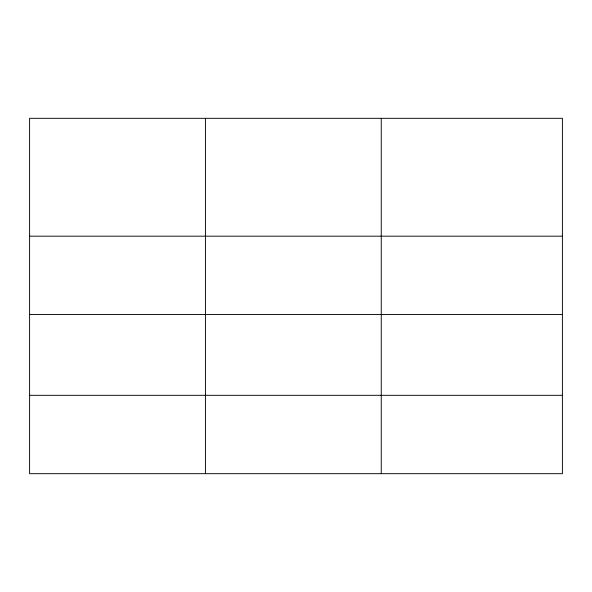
<?xml version="1.0" encoding="UTF-8"?>
<svg xmlns="http://www.w3.org/2000/svg" width="592" height="592" viewBox="0 0 592 592"><rect width="100%" height="100%" fill="white"/><g stroke="black" fill="none" stroke-linecap="round" stroke-linejoin="round"><path stroke-width="0.89" d="M562.4 314.552L562.4 118.319L29.6 118.319L29.6 473.681L562.4 473.681L562.4 314.552L29.6 314.552M29.6 236.178L562.4 236.178M29.6 395.308L562.4 395.308M381.248 118.319L381.248 473.681M205.424 118.319L205.424 473.681"/></g></svg>
